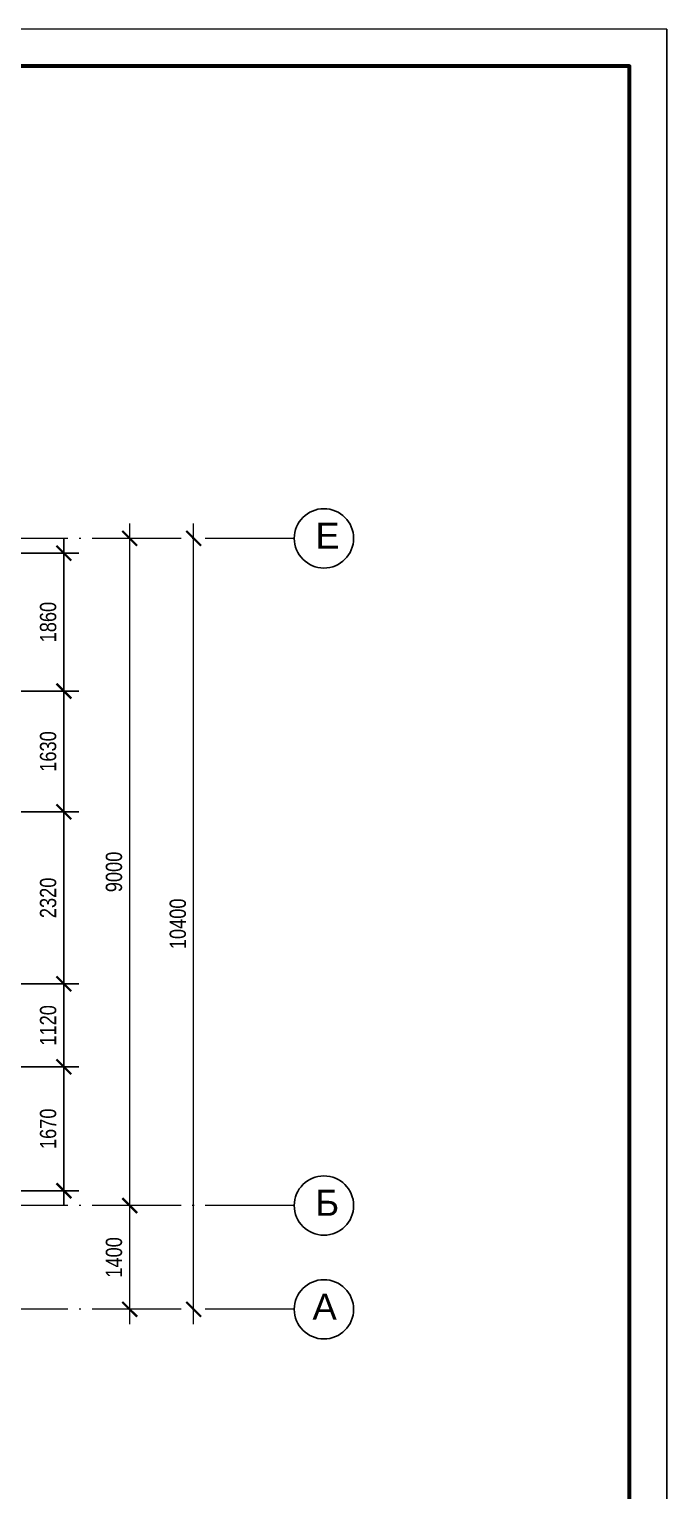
# Model space of a CAD drawing. Extents: x 4838367 to 4880367, y 1370221 to 1442915.
# Drawn here: x 4871776 to 4880367, y 1380205 to 1399921 of the extents above; entities that cross this region are included whole.
import ezdxf

# ---------------------------------------------------------------- set-up
doc = ezdxf.new("R2010")
doc.units = 0
doc.header["$MEASUREMENT"] = 0
doc.linetypes.add('ACAD_ISO04W100', pattern=[30.5, 24, -3, 0.5, -3])
doc.layers.get('0').update_dxf_attribs({"linetype": 'CONTINUOUS'})
doc.layers.get('DEFPOINTS').update_dxf_attribs({"linetype": 'CONTINUOUS'})
for name, color, linetype, lineweight in [('tekst', 150, 'CONTINUOUS', 13), ('осевые размеры', 80, 'CONTINUOUS', 9), ('стены', 7, 'CONTINUOUS', 60)]:
    doc.layers.add(name, color=color, linetype=linetype, lineweight=lineweight)
doc.layers.add('АР2-0_121-03_ТЕКСТ', color=121, linetype='CONTINUOUS')
doc.layers.add('ОСИ', color=30, linetype='ACAD_ISO04W100')
doc.styles.add('AR-125', font='arial.ttf', dxfattribs={"height": 125})
doc.styles.add('AR220M100', font='arial.ttf', dxfattribs={"width": 0.8, "height": 220})
doc.dimstyles.new('100', dxfattribs={"dimtxt": 1, "dimasz": 200, "dimexe": 200, "dimexo": 200, "dimgap": 100, "dimtad": 1, "dimdec": 0, "dimrnd": 1, "dimzin": 13, "dimdsep": 46, "dimtxsty": 'AR220M100', "dimblk1": 'ARCHTICK', "dimblk2": 'ARCHTICK', "dimsah": 1, "dimcen": 100, "dimdle": 200, "dimclrd": 256, "dimclre": 256, "dimclrt": 256, "dimadec": 0, "dimazin": 0, "dimtfac": 1, "dimtdec": 0, "dimtofl": 0, "dimtmove": 1, "dimatfit": 3, "dimldrblk": 'ARCHTICK', "dimfxl": 200, "dimtolj": 1, "dimtzin": 13, "dimlwd": -1, "dimlwe": -1, "dimarcsym": 0})

# ---------------------------------------------------------------- blocks, each defined once
blk = doc.blocks.new('_ARCHTICK')
at = {"color": 0, "linetype": 'ByBlock', "const_width": 0.15}
blk.add_lwpolyline([(-0.5, -0.5), (0.5, 0.5)], dxfattribs=at)
blk = doc.blocks.new('*D73')
at = {"layer": 'DEFPOINTS', "color": 0, "transparency": 16777216}
for p in [(4873130, 1384053), (4873345, 1384053), (4873345, 1382653)]:
    blk.add_point(p, dxfattribs=at)
at = {"layer": 'осевые размеры', "transparency": 16777216}
for p, q in [((4873130, 1382453), (4873130, 1384253)), ((4873145, 1384053), (4872930, 1384053)), ((4873145, 1382653), (4872930, 1382653))]:
    blk.add_line(p, q, dxfattribs=at)
at = {"layer": 'осевые размеры', "transparency": 16777216, "xscale": 200, "yscale": 200, "zscale": 200}
for p, rotation in [((4873130, 1384053), 90), ((4873130, 1382653), 270)]:
    blk.add_blockref('_ARCHTICK', p, dxfattribs=dict(at, rotation=rotation))
at = {"layer": 'осевые размеры', "transparency": 16777216, "insert": (4872918, 1383353), "char_height": 220, "attachment_point": 5, "rotation": 90, "style": 'AR220M100'}
blk.add_mtext('\\A1;1400', dxfattribs=at)
blk = doc.blocks.new('*D74')
at = {"layer": 'DEFPOINTS', "color": 0, "transparency": 16777216}
for p in [(4873130, 1393053), (4873130, 1393053), (4873130, 1384053)]:
    blk.add_point(p, dxfattribs=at)
at = {"layer": 'осевые размеры', "transparency": 16777216}
blk.add_line((4873130, 1383853), (4873130, 1393253), dxfattribs=at)
at = {"layer": 'осевые размеры', "transparency": 16777216, "xscale": 200, "yscale": 200, "zscale": 200}
for p, rotation in [((4873130, 1393053), 90), ((4873130, 1384053), 270)]:
    blk.add_blockref('_ARCHTICK', p, dxfattribs=dict(at, rotation=rotation))
at = {"layer": 'осевые размеры', "transparency": 16777216, "insert": (4872918, 1388553), "char_height": 220, "attachment_point": 5, "rotation": 90, "style": 'AR220M100'}
blk.add_mtext('\\A1;9000', dxfattribs=at)
blk = doc.blocks.new('*D83')
at = {"layer": 'DEFPOINTS', "color": 0, "transparency": 16777216}
for p in [(4873990, 1393053), (4873991, 1393053), (4873990, 1382653)]:
    blk.add_point(p, dxfattribs=at)
at = {"layer": 'осевые размеры', "transparency": 16777216}
for p, q in [((4873991, 1382453), (4873991, 1393253)), ((4874190, 1393053), (4874191, 1393053)), ((4874190, 1382653), (4874191, 1382653))]:
    blk.add_line(p, q, dxfattribs=at)
at = {"layer": 'осевые размеры', "transparency": 16777216, "xscale": 200, "yscale": 200, "zscale": 200}
for p, rotation in [((4873991, 1393053), 90), ((4873991, 1382653), 270)]:
    blk.add_blockref('_ARCHTICK', p, dxfattribs=dict(at, rotation=rotation))
at = {"layer": 'осевые размеры', "transparency": 16777216, "insert": (4873779, 1387853), "char_height": 220, "attachment_point": 5, "rotation": 90, "style": 'AR220M100'}
blk.add_mtext('\\A1;10400', dxfattribs=at)
blk = doc.blocks.new('*D106')
at = {"layer": 'DEFPOINTS', "color": 0, "transparency": 16777216}
for p in [(4870955, 1385923), (4872243, 1385923), (4870955, 1384253)]:
    blk.add_point(p, dxfattribs=at)
at = {"layer": 'АР2-0_121-03_ТЕКСТ', "transparency": 16777216}
for p, q in [((4872243, 1384053), (4872243, 1386123)), ((4871155, 1385923), (4872443, 1385923)), ((4871155, 1384253), (4872443, 1384253))]:
    blk.add_line(p, q, dxfattribs=at)
at = {"layer": 'АР2-0_121-03_ТЕКСТ', "transparency": 16777216, "xscale": 200, "yscale": 200, "zscale": 200}
for p, rotation in [((4872243, 1385923), 90), ((4872243, 1384253), 270)]:
    blk.add_blockref('_ARCHTICK', p, dxfattribs=dict(at, rotation=rotation))
at = {"layer": 'АР2-0_121-03_ТЕКСТ', "transparency": 16777216, "insert": (4872031, 1385088), "char_height": 220, "attachment_point": 5, "rotation": 90, "style": 'AR220M100'}
blk.add_mtext('\\A1;1670', dxfattribs=at)
blk = doc.blocks.new('*D107')
at = {"layer": 'DEFPOINTS', "color": 0, "transparency": 16777216}
for p in [(4870955, 1387043), (4872243, 1387043), (4870955, 1385923)]:
    blk.add_point(p, dxfattribs=at)
at = {"layer": 'АР2-0_121-03_ТЕКСТ', "transparency": 16777216}
for p, q in [((4872243, 1385723), (4872243, 1387243)), ((4871155, 1387043), (4872443, 1387043)), ((4871155, 1385923), (4872443, 1385923))]:
    blk.add_line(p, q, dxfattribs=at)
at = {"layer": 'АР2-0_121-03_ТЕКСТ', "transparency": 16777216, "xscale": 200, "yscale": 200, "zscale": 200}
for p, rotation in [((4872243, 1387043), 90), ((4872243, 1385923), 270)]:
    blk.add_blockref('_ARCHTICK', p, dxfattribs=dict(at, rotation=rotation))
at = {"layer": 'АР2-0_121-03_ТЕКСТ', "transparency": 16777216, "insert": (4872031, 1386483), "char_height": 220, "attachment_point": 5, "rotation": 90, "style": 'AR220M100'}
blk.add_mtext('\\A1;1120', dxfattribs=at)
blk = doc.blocks.new('*D108')
at = {"layer": 'DEFPOINTS', "color": 0, "transparency": 16777216}
for p in [(4870955, 1389363), (4872243, 1389363), (4870955, 1387043)]:
    blk.add_point(p, dxfattribs=at)
at = {"layer": 'АР2-0_121-03_ТЕКСТ', "transparency": 16777216}
for p, q in [((4872243, 1386843), (4872243, 1389563)), ((4871155, 1389363), (4872443, 1389363)), ((4871155, 1387043), (4872443, 1387043))]:
    blk.add_line(p, q, dxfattribs=at)
at = {"layer": 'АР2-0_121-03_ТЕКСТ', "transparency": 16777216, "xscale": 200, "yscale": 200, "zscale": 200}
for p, rotation in [((4872243, 1389363), 90), ((4872243, 1387043), 270)]:
    blk.add_blockref('_ARCHTICK', p, dxfattribs=dict(at, rotation=rotation))
at = {"layer": 'АР2-0_121-03_ТЕКСТ', "transparency": 16777216, "insert": (4872031, 1388203), "char_height": 220, "attachment_point": 5, "rotation": 90, "style": 'AR220M100'}
blk.add_mtext('\\A1;2320', dxfattribs=at)
blk = doc.blocks.new('*D109')
at = {"layer": 'DEFPOINTS', "color": 0, "transparency": 16777216}
for p in [(4870955, 1390993), (4872243, 1390993), (4870955, 1389363)]:
    blk.add_point(p, dxfattribs=at)
at = {"layer": 'АР2-0_121-03_ТЕКСТ', "transparency": 16777216}
for p, q in [((4872243, 1389163), (4872243, 1391193)), ((4871155, 1390993), (4872443, 1390993)), ((4871155, 1389363), (4872443, 1389363))]:
    blk.add_line(p, q, dxfattribs=at)
at = {"layer": 'АР2-0_121-03_ТЕКСТ', "transparency": 16777216, "xscale": 200, "yscale": 200, "zscale": 200}
for p, rotation in [((4872243, 1390993), 90), ((4872243, 1389363), 270)]:
    blk.add_blockref('_ARCHTICK', p, dxfattribs=dict(at, rotation=rotation))
at = {"layer": 'АР2-0_121-03_ТЕКСТ', "transparency": 16777216, "insert": (4872031, 1390178), "char_height": 220, "attachment_point": 5, "rotation": 90, "style": 'AR220M100'}
blk.add_mtext('\\A1;1630', dxfattribs=at)
blk = doc.blocks.new('*D179')
at = {"layer": 'DEFPOINTS', "color": 0, "transparency": 16777216}
for p in [(4870955, 1392853), (4872243, 1392853), (4870955, 1390993)]:
    blk.add_point(p, dxfattribs=at)
at = {"layer": 'АР2-0_121-03_ТЕКСТ', "transparency": 16777216}
for p, q in [((4872243, 1390793), (4872243, 1393053)), ((4871155, 1392853), (4872443, 1392853)), ((4871155, 1390993), (4872443, 1390993))]:
    blk.add_line(p, q, dxfattribs=at)
at = {"layer": 'АР2-0_121-03_ТЕКСТ', "transparency": 16777216, "xscale": 200, "yscale": 200, "zscale": 200}
for p, rotation in [((4872243, 1392853), 90), ((4872243, 1390993), 270)]:
    blk.add_blockref('_ARCHTICK', p, dxfattribs=dict(at, rotation=rotation))
at = {"layer": 'АР2-0_121-03_ТЕКСТ', "transparency": 16777216, "insert": (4872031, 1391923), "char_height": 220, "attachment_point": 5, "rotation": 90, "style": 'AR220M100'}
blk.add_mtext('\\A1;1860', dxfattribs=at)

msp = doc.modelspace()

# ---------------------------------------------------------------- linework, layer by layer
at = {"layer": 'tekst', "color": 7}
for p, q in [((4880367, 1399920.8), (4838367, 1399920.8)), ((4880367, 1370220.8), (4880367, 1399920.8)), ((4880367, 1399920.8), (4880367, 1370220.8))]:
    msp.add_line(p, q, dxfattribs=at)
at = {"layer": 'ОСИ', "linetype": 'ACAD_ISO04W100', "lineweight": 9, "ltscale": 50}
for p, q in [((4875347.1, 1393052.9), (4842951.9, 1393052.9)), ((4875347.1, 1384052.9), (4857695.2, 1384052.9)), ((4875347.1, 1382652.9), (4842951.9, 1382652.9))]:
    msp.add_line(p, q, dxfattribs=at)
at = {"layer": 'ОСИ', "linetype": 'ByBlock', "ltscale": 40}
for centre in [(4875747.1, 1393052.9), (4875747.1, 1384052.9), (4875747.1, 1382652.9)]:
    msp.add_circle(centre, 400, dxfattribs=at)
at = {"layer": 'стены', "color": 7}
msp.add_lwpolyline([(4840367, 1370720.8), (4879867, 1370720.8), (4879867, 1399420.8), (4840367, 1399420.8)], close=True, dxfattribs=at)

# ---------------------------------------------------------------- texts
at = {"layer": 'ОСИ', "linetype": 'ByBlock', "ltscale": 40, "char_height": 350, "width": 1538.276, "attachment_point": 1, "style": 'AR-125'}
for s, insert in [('Е', (4875633.5, 1393264.9)), ('Б', (4875631.4, 1384264.9)), ('А', (4875593.6, 1382864.9))]:
    msp.add_mtext(s, dxfattribs=dict(at, insert=insert))

# ---------------------------------------------------------------- dimensions: what is measured, and where the dimension line sits
at = {"layer": 'АР2-0_121-03_ТЕКСТ'}
for base, p1, p2, picture, middle in [((4872242.9, 1392852.9), (4870955.2, 1390992.9), (4870955.2, 1392852.9), '*D179', (4872030.6, 1391922.9)), ((4872242.9, 1390992.9), (4870955.2, 1389362.9), (4870955.2, 1390992.9), '*D109', (4872030.5, 1390177.9)), ((4872242.9, 1389362.9), (4870955.2, 1387042.9), (4870955.2, 1389362.9), '*D108', (4872030.5, 1388202.9)), ((4872242.9, 1387042.9), (4870955.2, 1385922.9), (4870955.2, 1387042.9), '*D107', (4872030.6, 1386482.9)), ((4872242.9, 1385922.9), (4870955.2, 1384252.9), (4870955.2, 1385922.9), '*D106', (4872030.6, 1385087.9))]:
    dim = msp.add_linear_dim(base=base, p1=p1, p2=p2, angle=90, dimstyle='100', override={"dimzin": 1}, dxfattribs=at)
    dim.commit()
    dim.dimension.update_dxf_attribs({"geometry": picture, "text_midpoint": middle})
at = {"layer": 'осевые размеры'}
for base, p1, p2, picture, middle in [((4873130.3, 1393052.9), (4873130.3, 1384052.9), (4873130.3, 1393052.9), '*D74', (4872918, 1388552.9)), ((4873991.3, 1393052.9), (4873990.5, 1382652.9), (4873990.5, 1393052.9), '*D83', (4873779, 1387852.9)), ((4873130.3, 1384052.9), (4873345.3, 1382652.9), (4873345.3, 1384052.9), '*D73', (4872918, 1383352.9))]:
    dim = msp.add_linear_dim(base=base, p1=p1, p2=p2, angle=90, dimstyle='100', override={"dimtxt": 220, "dimtmove": 0, "dimarcsym": 1}, dxfattribs=at)
    dim.commit()
    dim.dimension.update_dxf_attribs({"geometry": picture, "text_midpoint": middle})

doc.saveas('drawing.dxf')
